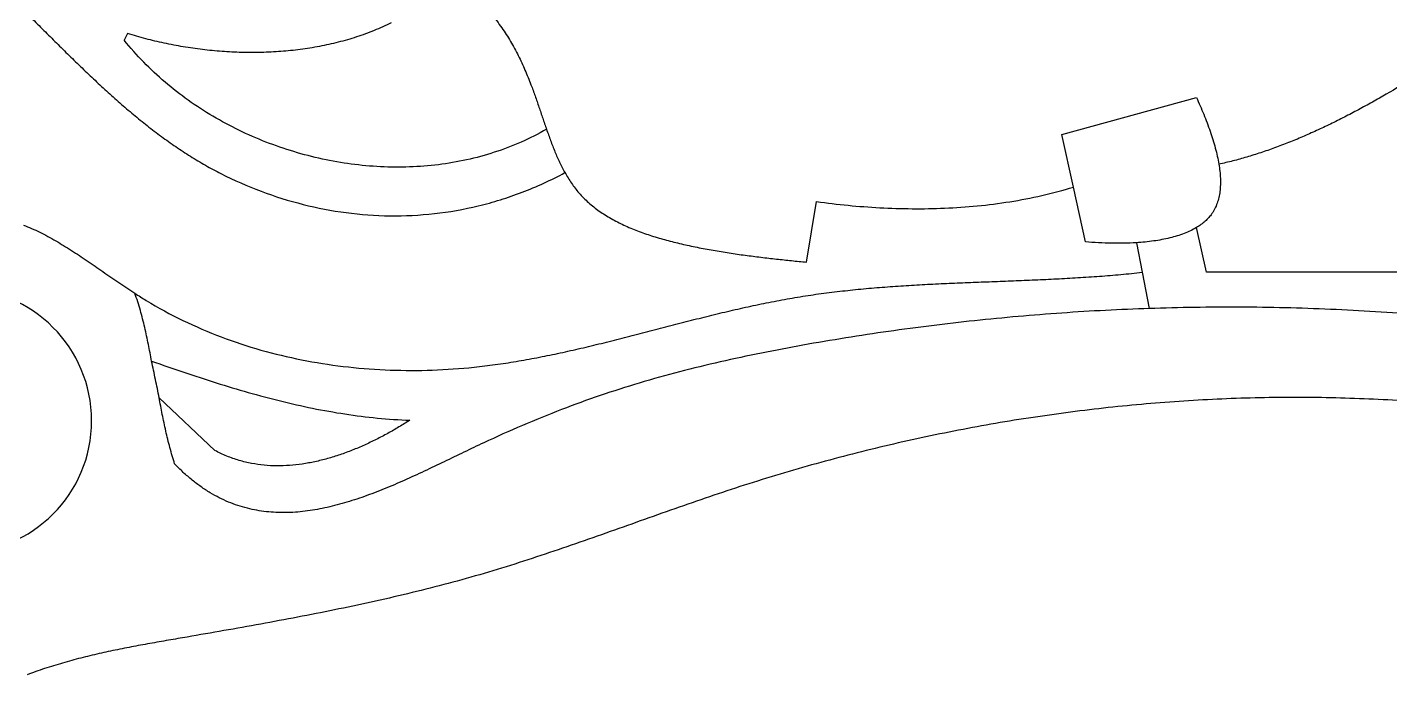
# Model space of a CAD drawing. Header units: millimetres. Extents: x -96818 to 270234, y -28968 to 336819.
# Drawn here: x 6403 to 135441, y -24040 to 37242 of the extents above; entities that cross this region are included whole.
import ezdxf

# ---------------------------------------------------------------- set-up
doc = ezdxf.new("R2010")
doc.units = ezdxf.units.MM
for name, color, linetype in [('03_SHARED_CURVES', 7, 'Continuous'), ('04_DIVIDERS', 7, 'Continuous'), ('05_CIRCLES', 7, 'Continuous')]:
    doc.layers.add(name, color=color, linetype=linetype)

msp = doc.modelspace()

# ---------------------------------------------------------------- linework, layer by layer
at = {"layer": '03_SHARED_CURVES'}
for points in [[(6628, 38285, -0.0005796), (7822, 37097)], [(40876, 37664, -0.0192909), (39256, 36935)], [(50370, 38468, -0.0214069), (51345, 37193)], [(7822, 37097, 0.0006195), (9016, 35909)], [(17627, 36156, -0.012067), (15906, 36655)], [(19370, 35740, -0.0114379), (17627, 36156)], [(37588, 36326, -0.0167472), (35848, 35823)], [(39256, 36935, -0.0173355), (37588, 36326)], [(51345, 37193, -0.0194633), (52173, 35905)], [(9016, 35909, 0.0012137), (10223, 34718)], [(17430, 33943, -0.024008), (15588, 36018)], [(21175, 35394, -0.011559), (19370, 35740)], [(22995, 35133, -0.0114402), (21175, 35394)], [(24847, 34953, -0.0116391), (22995, 35133)], [(26706, 34861, -0.0119752), (24847, 34953)], [(28567, 34859, -0.0122543), (26706, 34861)], [(30426, 34952, -0.013033), (28567, 34859)], [(32260, 35140, -0.0134005), (30426, 34952)], [(34079, 35431, -0.0146262), (32260, 35140)], [(35848, 35823, -0.0150956), (34079, 35431)], [(52173, 35905, -0.0166238), (52906, 34560)], [(10223, 34718, 0.002395), (11438, 33535)], [(19458, 32049, -0.0226263), (17430, 33943)], [(52906, 34560, -0.0145543), (53542, 33196)], [(11438, 33535, 0.0029911), (12667, 32365)], [(12667, 32365, 0.0042052), (13913, 31212)], [(53542, 33196, -0.0106801), (54109, 31801)], [(137772, 32509, -0.0074536), (135111, 30910)], [(13913, 31212, 0.00481), (15175, 30086)], [(21654, 30337, -0.0220407), (19458, 32049)], [(54109, 31801, -0.0062921), (54496, 30748)], [(15175, 30086, 0.006093), (16461, 28987)], [(23990, 28821, -0.0209385), (21654, 30337)], [(54496, 30748, -0.0027338), (54864, 29688)], [(54864, 29688, -0.0009502), (55220, 28639)], [(117128, 30607, -0.0046095), (117484, 29809)], [(117484, 29809, -0.0055941), (117823, 29005)], [(133796, 30160, -0.0045676), (132468, 29432)], [(135111, 30910, -0.0040205), (133796, 30160)], [(16461, 28987, 0.0067123), (17767, 27929)], [(26451, 27498, -0.0205803), (23990, 28821)], [(55220, 28639, 0.0027253), (55579, 27591)], [(117823, 29005, -0.0060808), (118139, 28204)], [(131153, 28743, -0.0053772), (129824, 28081)], [(132468, 29432, -0.0047651), (131153, 28743)], [(17767, 27929, 0.008075), (19103, 26910)], [(29012, 26379, -0.0200126), (26451, 27498)], [(55579, 27591, -0.0268409), (53165, 26369)], [(55579, 27591, 0.0048482), (55965, 26519)], [(118139, 28204, -0.0074818), (118433, 27396)], [(118433, 27396, -0.0080304), (118692, 26607)], [(128509, 27461, -0.0062655), (127180, 26873)], [(129824, 28081, -0.005584), (128509, 27461)], [(19103, 26910, 0.0087128), (20462, 25944)], [(20462, 25944, 0.0101239), (21857, 25029)], [(31653, 25468, -0.0198715), (29012, 26379)], [(53165, 26369, -0.0253402), (50636, 25405)], [(55965, 26519, 0.0095558), (56381, 25460)], [(118692, 26607, -0.0100944), (118922, 25809)], [(118922, 25809, -0.0107368), (119109, 25047)], [(124537, 25825, -0.0074608), (123223, 25369)], [(125866, 26331, -0.0072321), (124537, 25825)], [(127180, 26873, -0.0064828), (125866, 26331)], [(21857, 25029, 0.0107808), (23282, 24178)], [(34358, 24770, -0.0199397), (31653, 25468)], [(37092, 24294, -0.0200127), (34358, 24770)], [(48015, 24695, -0.0228805), (45339, 24237)], [(50636, 25405, -0.0245513), (48015, 24695)], [(56381, 25460, 0.0117202), (56824, 24459)], [(119109, 25047, -0.0138272), (119257, 24277)], [(120582, 24592, -0.0093448), (119257, 24277)], [(121895, 24954, -0.0085074), (120582, 24592)], [(123223, 25369, -0.0082668), (121895, 24954)], [(23282, 24178, 0.0121461), (24744, 23393)], [(24744, 23393, 0.0272106), (28551, 21721)], [(39856, 24041, -0.0207356), (37092, 24294)], [(42602, 24020, -0.0210314), (39856, 24041)], [(45339, 24237, -0.0223441), (42602, 24020)], [(55323, 22489, 0.0158649), (57325, 23485)], [(56824, 24459, 0.017373), (57325, 23485)], [(57325, 23485, 0.0106584), (57624, 22977)], [(119257, 24277, -0.0134026), (119348, 23612)], [(119348, 23612, -0.0171981), (119398, 22943)], [(53261, 21623, 0.0162834), (55323, 22489)], [(57624, 22977, 0.0125174), (57945, 22483)], [(57945, 22483, 0.0132626), (58287, 22013)], [(58287, 22013, 0.0149603), (58655, 21563)], [(102496, 21317, 0.0184379), (105488, 22112)], [(119401, 22322, -0.0231763), (119353, 21703)], [(119398, 22943, -0.0180496), (119401, 22322)], [(28551, 21721, 0.0281786), (32519, 20479)], [(49118, 20337, 0.0161052), (51210, 20913)], [(51210, 20913, 0.015944), (53261, 21623)], [(58655, 21563, 0.0166819), (59092, 21093)], [(59092, 21093, 0.0154451), (59558, 20652)], [(59558, 20652, 0.0149144), (60056, 20235)], [(81159, 20739, 0.0099272), (84141, 20391)], [(96380, 20339, 0.0152787), (99456, 20732)], [(99456, 20732, 0.0162553), (102496, 21317)], [(119253, 21135, -0.0301043), (119093, 20582)], [(119353, 21703, -0.0243205), (119253, 21135)], [(32519, 20479, 0.0287598), (36602, 19697)], [(36602, 19697, 0.0299057), (40747, 19397)], [(40747, 19397, 0.0308916), (44961, 19606)], [(44961, 19606, 0.0313942), (49118, 20337)], [(60056, 20235, 0.013427), (60577, 19847)], [(60577, 19847, 0.0129292), (61129, 19479)], [(61129, 19479, 0.0114215), (61698, 19139)], [(84141, 20391, 0.0106605), (87135, 20165)], [(87135, 20165, 0.0114223), (90210, 20070)], [(90210, 20070, 0.0126648), (93286, 20123)], [(93286, 20123, 0.0135202), (96380, 20339)], [(118593, 19602, -0.0305471), (118294, 19226)], [(118876, 20075, -0.035426), (118593, 19602)], [(119093, 20582, -0.0315883), (118876, 20075)], [(6040, 18524, -0.0118679), (6818, 18200)], [(6818, 18200, -0.009944), (7582, 17843)], [(61698, 19139, 0.0109612), (62296, 18816)], [(62296, 18816, 0.0095675), (62907, 18519)], [(62907, 18519, 0.0178028), (64206, 17972)], [(117136, 18288, -0.0242559), (116566, 17981)], [(117559, 18568, -0.0214072), (117136, 18288)], [(117954, 18887, -0.0259876), (117559, 18568)], [(118294, 19226, -0.0268369), (117954, 18887)], [(7582, 17843, -0.0091606), (8345, 17449)], [(8345, 17449, -0.007314), (9095, 17031)], [(9095, 17031, -0.0065602), (9848, 16583)], [(64206, 17972, 0.0132575), (65536, 17507)], [(65536, 17507, 0.0117949), (66937, 17095)], [(66937, 17095, 0.0084694), (68353, 16740)], [(107857, 16838, -0.0074451), (106624, 16919)], [(109091, 16796, -0.0086797), (107857, 16838)], [(110268, 16798, -0.0090378), (109091, 16796)], [(111444, 16847, -0.0111548), (110268, 16798)], [(112272, 16915, -0.0087312), (111444, 16847)], [(113097, 17015, -0.0106095), (112272, 16915)], [(113860, 17141, -0.0109541), (113097, 17015)], [(114616, 17304, -0.0137157), (113860, 17141)], [(115301, 17493, -0.0141654), (114616, 17304)], [(115972, 17725, -0.0181666), (115301, 17493)], [(116566, 17981, -0.0187884), (115972, 17725)], [(9848, 16583, -0.0048656), (10590, 16118)], [(10590, 16118, -0.0041367), (11336, 15632)], [(11336, 15632, -0.0025894), (12076, 15135)], [(68353, 16740, 0.0077514), (69856, 16414)], [(69856, 16414, 0.0062159), (71367, 16131)], [(71367, 16131, 0.005515), (72879, 15884)], [(72879, 15884, 0.0042547), (74395, 15667)], [(74395, 15667, 0.0035794), (75879, 15478)], [(12076, 15135, -0.0018782), (12821, 14626)], [(12821, 14626, -0.0004354), (13564, 14112)], [(75879, 15478, 0.0024187), (77365, 15306)], [(77365, 15306, 0.0017453), (78784, 15155)], [(78784, 15155, 0.0004754), (80205, 15010)], [(13564, 14112, 0.000266), (14313, 13595)], [(14313, 13595, 0.0016596), (15064, 13080)], [(15064, 13080, 0.0023588), (15822, 12569)], [(89649, 12797, -0.0025098), (91674, 12912)], [(91674, 12912, -0.0020162), (93705, 13009)], [(93705, 13009, -0.0010238), (95736, 13094)], [(95736, 13094, -0.0005322), (97771, 13172)], [(97771, 13172, 0.0004513), (99806, 13250)], [(99806, 13250, 0.0009424), (101842, 13334)], [(101842, 13334, 0.0019261), (103877, 13429)], [(103877, 13429, 0.0024181), (105911, 13542)], [(105911, 13542, 0.0034083), (107943, 13679)], [(107943, 13679, 0.0039023), (109971, 13845)], [(109971, 13845, 0.0048969), (111995, 14047)], [(15822, 12569, 0.0037543), (16586, 12067)], [(16586, 12067, 0.0030573), (17127, 11722)], [(16865, 11260, 0.0097043), (16586, 12067)], [(17127, 11722, 0.0037598), (17673, 11385)], [(77626, 11394, -0.0064356), (79602, 11739)], [(79602, 11739, -0.0065476), (81597, 12035)], [(81597, 12035, -0.0055339), (83600, 12283)], [(83600, 12283, -0.0050337), (85611, 12489)], [(85611, 12489, -0.004014), (87626, 12658)], [(87626, 12658, -0.0035173), (89649, 12797)], [(17114, 10444, 0.008332), (16865, 11260)], [(17333, 9640, 0.0073606), (17114, 10444)], [(17673, 11385, 0.023883), (21144, 9496)], [(71741, 10113, -0.0031901), (73696, 10573)], [(73696, 10573, -0.0044907), (75658, 11002)], [(75658, 11002, -0.0051391), (77626, 11394)], [(112670, 10621, 0.0090602), (104385, 10192)], [(121249, 10747, 0.0094621), (112670, 10621)], [(129827, 10543, 0.0097552), (121249, 10747)], [(138358, 10004, 0.0099188), (129827, 10543)], [(17530, 8830, 0.0056703), (17333, 9640)], [(21144, 9496, 0.0222614), (24775, 7935)], [(65896, 8628, -0.0006106), (67842, 9133)], [(67842, 9133, -0.0012537), (69790, 9631)], [(69790, 9631, -0.002545), (71741, 10113)], [(96122, 9465, 0.0089098), (87975, 8453)], [(104385, 10192, 0.0089884), (96122, 9465)], [(17708, 8031, 0.0046732), (17530, 8830)], [(17873, 7229, 0.0027846), (17708, 8031)], [(24775, 7935, 0.0214725), (28538, 6694)], [(62004, 7628, 0.0013203), (63950, 8124)], [(63950, 8124, 0.0006769), (65896, 8628)], [(87975, 8453, 0.0090463), (79869, 7149)], [(18030, 6436, 0.0017708), (17873, 7229)], [(28538, 6694, 0.0199415), (32391, 5769)], [(56143, 6264, 0.0045716), (58102, 6690)], [(58102, 6690, 0.0032621), (60054, 7147)], [(60054, 7147, 0.0026161), (62004, 7628)], [(79869, 7149, 0.0048614), (75940, 6404)], [(18183, 5643, -0.0002462), (18030, 6436)], [(18361, 4773, -0.004677), (18183, 5643)], [(18183, 5643, 0.0034638), (21234, 4588)], [(32391, 5769, 0.0193505), (36321, 5146)], [(48236, 5023, 0.0084425), (50226, 5248)], [(50226, 5248, 0.0071832), (52208, 5535)], [(52208, 5535, 0.0065299), (54180, 5876)], [(54180, 5876, 0.0052215), (56143, 6264)], [(72030, 5569, 0.0074619), (68183, 4634)], [(75940, 6404, 0.0066255), (72030, 5569)], [(18547, 3904, -0.0002692), (18361, 4773)], [(18729, 3043, 0.0019799), (18547, 3904)], [(21234, 4588, 0.0056388), (24303, 3588)], [(36321, 5146, 0.0182728), (40288, 4820)], [(40288, 4820, 0.0178674), (44266, 4782)], [(44266, 4782, 0.0174073), (48236, 5023)], [(68183, 4634, 0.0093028), (64369, 3570)], [(18896, 2178, 0.00654), (18729, 3043)], [(24303, 3588, 0.0066479), (27334, 2682)], [(27334, 2682, 0.0089763), (30392, 1871)], [(64369, 3570, 0.0096561), (60663, 2383)], [(19193, 599, -0.0042036), (18896, 2178)], [(30392, 1871, 0.0100148), (33428, 1188)], [(60663, 2383, 0.0094009), (57004, 1056)], [(110125, 1380, 0.0105275), (102986, 512)], [(117294, 1942, 0.0107895), (110125, 1380)], [(124478, 2192, 0.0109517), (117294, 1942)], [(131667, 2121, 0.0113463), (124478, 2192)], [(138827, 1723, 0.0115469), (131667, 2121)], [(19527, -973, -0.0073239), (19193, 599)], [(33428, 1188, 0.0123533), (36491, 642)], [(36491, 642, 0.0134103), (39559, 257)], [(39559, 257, 0.0154209), (42644, 49)], [(42644, 49, -0.0080526), (41608, -590)], [(57004, 1056, 0.0093105), (53292, -450)], [(102986, 512, 0.0104026), (95910, -650)], [(19913, -2540, -0.008879), (19527, -973)], [(40551, -1195, -0.0093568), (39452, -1771)], [(41608, -590, -0.0087472), (40551, -1195)], [(53292, -450, 0.0082616), (49636, -2086)], [(95910, -650, 0.0102858), (88887, -2103)], [(20363, -4089, -0.0116082), (19913, -2540)], [(38331, -2304, -0.0111213), (37185, -2789)], [(39452, -1771, -0.0104438), (38331, -2304)], [(49636, -2086, 0.0031618), (47760, -2977)], [(88887, -2103, 0.0101973), (81976, -3832)], [(25305, -3345, -0.0256547), (24182, -2816)], [(26477, -3757, -0.0258616), (25305, -3345)], [(27647, -4039, -0.0246877), (26477, -3757)], [(34840, -3584, -0.0154296), (33643, -3881)], [(36018, -3219, -0.0134241), (34840, -3584)], [(37185, -2789, -0.0126561), (36018, -3219)], [(47760, -2977, -0.0003672), (45889, -3878)], [(81976, -3832, 0.0102362), (75142, -5842)], [(21173, -4883, -0.0147606), (20363, -4089)], [(22031, -5624, -0.0169122), (21173, -4883)], [(28840, -4209, -0.0231712), (27647, -4039)], [(30039, -4270, -0.0220337), (28840, -4209)], [(31240, -4230, -0.0196996), (30039, -4270)], [(32447, -4097, -0.0186814), (31240, -4230)], [(33643, -3881, -0.0163134), (32447, -4097)], [(44006, -4774, -0.0056151), (42111, -5641)], [(45889, -3878, -0.0020513), (44006, -4774)], [(22864, -6251, -0.0165104), (22031, -5624)], [(23737, -6818, -0.018228), (22864, -6251)], [(40219, -6447, -0.0049509), (39278, -6818)], [(41168, -6051, -0.0044942), (40219, -6447)], [(42111, -5641, -0.0034804), (41168, -6051)], [(75142, -5842, 0.0045351), (71838, -6920)], [(24592, -7289, -0.0177538), (23737, -6818)], [(25478, -7696, -0.0187099), (24592, -7289)], [(26353, -8023, -0.0181657), (25478, -7696)], [(37393, -7487, -0.007893), (36447, -7779)], [(38330, -7168, -0.0065782), (37393, -7487)], [(39278, -6818, -0.0061002), (38330, -7168)], [(71838, -6920, 0.0026078), (68551, -8045)], [(27250, -8285, -0.0181946), (26353, -8023)], [(28144, -8478, -0.0176001), (27250, -8285)], [(29049, -8609, -0.0167915), (28144, -8478)], [(29958, -8681, -0.0161789), (29049, -8609)], [(30871, -8696, -0.014813), (29958, -8681)], [(31794, -8657, -0.0142122), (30871, -8696)], [(32714, -8569, -0.0126048), (31794, -8657)], [(33648, -8433, -0.012033), (32714, -8569)], [(34574, -8255, -0.0104217), (33648, -8433)], [(35515, -8034, -0.0098841), (34574, -8255)], [(36447, -7779, -0.0083984), (35515, -8034)], [(68551, -8045, 0.001626), (65280, -9195)], [(65280, -9195, -0.0003334), (62013, -10354)], [(58743, -11502, -0.0032742), (55463, -12619)], [(62013, -10354, -0.0013164), (58743, -11502)], [(55463, -12619, -0.0042571), (52160, -13690)], [(52160, -13690, -0.0061671), (48835, -14691)], [(48835, -14691, -0.0064508), (45425, -15624)], [(41994, -16477, -0.0047519), (38532, -17265)], [(45425, -15624, -0.0052924), (41994, -16477)], [(35058, -17994, -0.0031246), (31571, -18676)], [(38532, -17265, -0.0036559), (35058, -17994)], [(28077, -19322, -0.0015437), (24593, -19941)], [(31571, -18676, -0.0020708), (28077, -19322)], [(21105, -20545, 0.0003285), (19340, -20850)], [(24593, -19941, -0.0004976), (21105, -20545)], [(14076, -21853, 0.0057718), (12340, -22248)], [(15824, -21495, 0.0048655), (14076, -21853)], [(17577, -21164, 0.003037), (15824, -21495)], [(19340, -20850, 0.0021356), (17577, -21164)], [(8901, -23186, 0.0101442), (7206, -23747)], [(10615, -22689, 0.008482), (8901, -23186)], [(12340, -22248, 0.0075747), (10615, -22689)], [(7206, -23747, 0.0047267), (6403, -24040)]]:
    msp.add_lwpolyline(points, format="xyb", dxfattribs=at)
at = {"layer": '04_DIVIDERS'}
for points in [[(15906, 36655), (15588, 36018)], [(15906, 36655), (15588, 36018)], [(104396, 27105), (117128, 30607)], [(105488, 22112), (104396, 27105)], [(106624, 16919), (105488, 22112)], [(80205, 15010), (81159, 20739)], [(118083, 14055), (117136, 18288)], [(111444, 16847), (111995, 14047)], [(111995, 14047), (112670, 10621)], [(139410, 14055), (118083, 14055)], [(24182, -2816), (18896, 2178)]]:
    msp.add_lwpolyline(points, dxfattribs=at)
at = {"layer": '05_CIRCLES'}
msp.add_circle((0, 0), 12500, dxfattribs=at)

doc.saveas('drawing.dxf')
